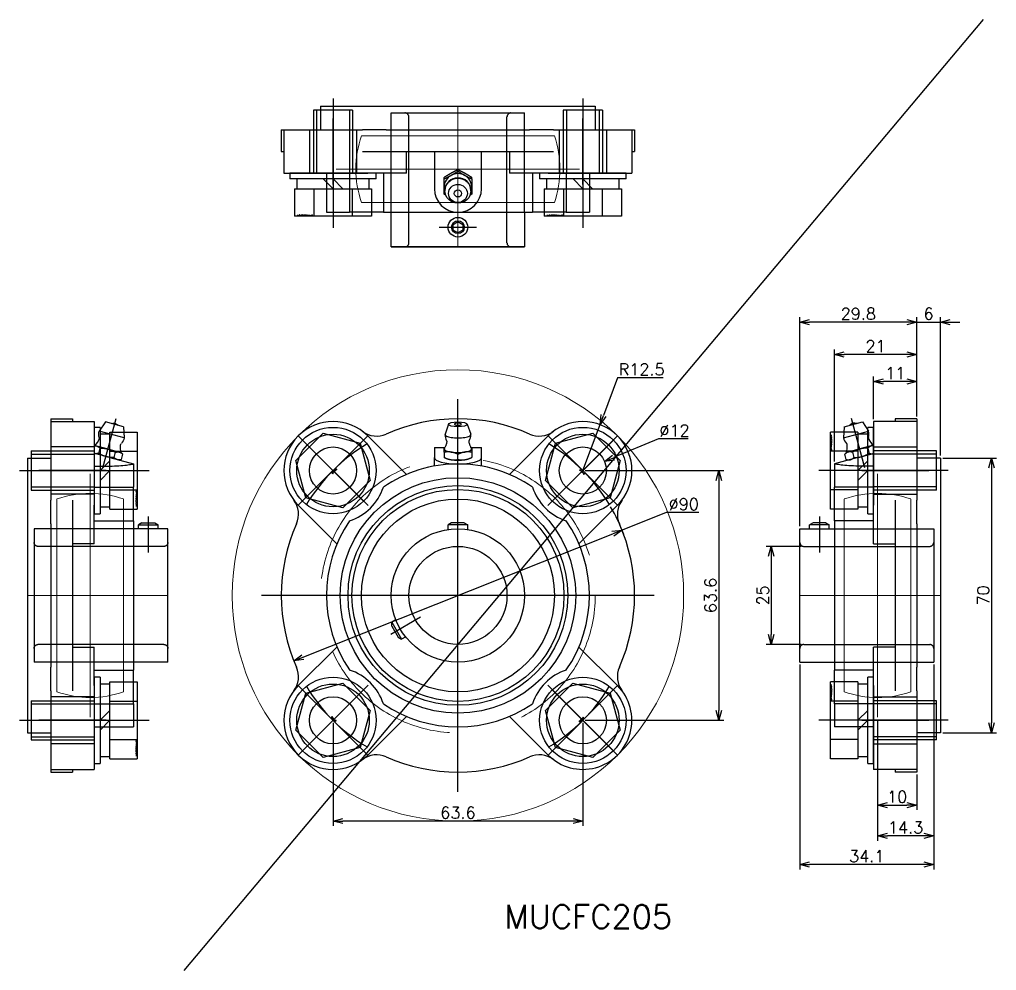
# Model space of a CAD drawing. Header units: millimetres. Extents: x -16130 to 36813, y -8099 to 27484.
# Drawn here: x 22896.2 to 23145.1, y 16255.7 to 16498 of the extents above; entities that cross this region are included whole.
import ezdxf

# ---------------------------------------------------------------- set-up
doc = ezdxf.new("R2010")
doc.units = ezdxf.units.MM
doc.header["$LTSCALE"] = 6
doc.header["$PDMODE"] = 99
doc.header["$PDSIZE"] = 1
doc.linetypes.add('CENTER2', pattern=[28.575, 19.05, -3.175, 3.175, -3.175])
doc.linetypes.add('HIDDEN', pattern=[9.525, 6.35, -3.175])
doc.layers.add('04_HIDDEN', color=2, linetype='HIDDEN', lineweight=13)
doc.layers.add('08_DIM', color=3, linetype='Continuous', lineweight=13)
doc.layers.add('10_DRAFT', color=8, linetype='Continuous', lineweight=0, plot=False)
doc.layers.add('HIDDEN', color=3, linetype='HIDDEN')
doc.styles.add('KSS_TXT', font='txt.shx', dxfattribs={"bigfont": 'extfont2.shx'})
doc.styles.add('KSS_TXT_L', font='txt.shx', dxfattribs={"height": 3, "bigfont": 'extfont2.shx'})
doc.dimstyles.new('KSS_DIM', dxfattribs={"dimtxt": 3, "dimasz": 2.5, "dimexe": 1.25, "dimexo": 0.625, "dimtad": 1, "dimdsep": 46, "dimtxsty": 'KSS_TXT', "dimblk": 'OPEN30', "dimcen": 0, "dimazin": 2, "dimtfac": 0.75, "dimtmove": 0, "dimatfit": 3, "dimldrblk": 'OPEN30', "dimfxl": 1, "dimtolj": 1, "dimarcsym": 0})
doc.dimstyles.new('KSS_DIM$3', dxfattribs={"dimtxt": 3, "dimasz": 2.5, "dimexe": 1.25, "dimexo": 0.625, "dimtad": 1, "dimtih": 1, "dimtoh": 1, "dimdsep": 46, "dimtxsty": 'KSS_TXT', "dimblk": 'OPEN30', "dimcen": 0, "dimazin": 2, "dimtfac": 0.75, "dimtofl": 0, "dimtmove": 0, "dimatfit": 3, "dimldrblk": 'OPEN30', "dimfxl": 1, "dimtolj": 1, "dimarcsym": 0})

# ---------------------------------------------------------------- blocks, each defined once
blk = doc.blocks.new('_Open30')
at = {"color": 0, "linetype": 'ByBlock', "lineweight": -2}
for p, q in [((-1, 0.268), (0, 0)), ((0, 0), (-1, -0.268)), ((0, 0), (-1, 0))]:
    blk.add_line(p, q, dxfattribs=at)
blk = doc.blocks.new('*D3442')
at = {"layer": '08_DIM', "color": 0, "lineweight": -2, "transparency": 16777216}
for p, q in [((23113.77, 16396.17), (23113.77, 16406.97)), ((23122.27, 16405.72), (23116.27, 16405.72)), ((23124.77, 16396.85), (23124.77, 16406.97))]:
    blk.add_line(p, q, dxfattribs=at)
at = {"layer": 'Defpoints', "color": 0, "transparency": 16777216}
for p in [(23113.77, 16405.72), (23113.77, 16395.55), (23124.77, 16396.23)]:
    blk.add_point(p, dxfattribs=at)
at = {"layer": '08_DIM', "color": 0, "lineweight": -2, "transparency": 16777216, "xscale": 2.5, "yscale": 2.5, "zscale": 2.5, "rotation": 180}
blk.add_blockref('_Open30', (23113.77, 16405.72), dxfattribs=at)
at = {"layer": '08_DIM', "color": 0, "lineweight": -2, "transparency": 16777216, "xscale": 2.5, "yscale": 2.5, "zscale": 2.5}
blk.add_blockref('_Open30', (23124.77, 16405.72), dxfattribs=at)
at = {"layer": '08_DIM', "color": 0, "transparency": 16777216, "insert": (23119.27, 16407.85), "char_height": 3, "attachment_point": 5, "style": 'KSS_TXT'}
blk.add_mtext('\\A1;11', dxfattribs=at)
blk = doc.blocks.new('*D3443')
at = {"layer": '08_DIM', "color": 0, "lineweight": -2, "transparency": 16777216}
for p, q in [((23103.77, 16385.35), (23103.77, 16413.87)), ((23124.77, 16396.85), (23124.77, 16413.87)), ((23122.27, 16412.62), (23106.27, 16412.62))]:
    blk.add_line(p, q, dxfattribs=at)
at = {"layer": 'Defpoints', "color": 0, "transparency": 16777216}
for p in [(23103.77, 16412.62), (23124.77, 16396.23), (23103.77, 16384.73)]:
    blk.add_point(p, dxfattribs=at)
at = {"layer": '08_DIM', "color": 0, "lineweight": -2, "transparency": 16777216, "xscale": 2.5, "yscale": 2.5, "zscale": 2.5, "rotation": 180}
blk.add_blockref('_Open30', (23103.77, 16412.62), dxfattribs=at)
at = {"layer": '08_DIM', "color": 0, "lineweight": -2, "transparency": 16777216, "xscale": 2.5, "yscale": 2.5, "zscale": 2.5}
blk.add_blockref('_Open30', (23124.77, 16412.62), dxfattribs=at)
at = {"layer": '08_DIM', "color": 0, "transparency": 16777216, "insert": (23114.27, 16414.75), "char_height": 3, "attachment_point": 5, "style": 'KSS_TXT'}
blk.add_mtext('\\A1;21', dxfattribs=at)
blk = doc.blocks.new('*D3444')
at = {"layer": '08_DIM', "color": 0, "lineweight": -2, "transparency": 16777216}
for p, q in [((23094.97, 16368.85), (23094.97, 16422.11)), ((23122.27, 16420.86), (23097.47, 16420.86)), ((23124.77, 16396.85), (23124.77, 16422.11))]:
    blk.add_line(p, q, dxfattribs=at)
at = {"layer": 'Defpoints', "color": 0, "transparency": 16777216}
for p in [(23094.97, 16420.86), (23124.77, 16396.23), (23094.97, 16368.23)]:
    blk.add_point(p, dxfattribs=at)
at = {"layer": '08_DIM', "color": 0, "lineweight": -2, "transparency": 16777216, "xscale": 2.5, "yscale": 2.5, "zscale": 2.5, "rotation": 180}
blk.add_blockref('_Open30', (23094.97, 16420.86), dxfattribs=at)
at = {"layer": '08_DIM', "color": 0, "lineweight": -2, "transparency": 16777216, "xscale": 2.5, "yscale": 2.5, "zscale": 2.5}
blk.add_blockref('_Open30', (23124.77, 16420.86), dxfattribs=at)
at = {"layer": '08_DIM', "color": 0, "transparency": 16777216, "insert": (23109.87, 16422.99), "char_height": 3, "attachment_point": 5, "style": 'KSS_TXT'}
blk.add_mtext('\\A1;29.8', dxfattribs=at)
blk = doc.blocks.new('*D3445')
at = {"layer": '08_DIM', "color": 0, "lineweight": -2, "transparency": 16777216}
for p, q in [((23122.27, 16420.86), (23119.77, 16420.86)), ((23124.77, 16396.85), (23124.77, 16422.11)), ((23124.77, 16420.86), (23130.77, 16420.86)), ((23130.77, 16386.85), (23130.77, 16422.11)), ((23133.27, 16420.86), (23135.77, 16420.86))]:
    blk.add_line(p, q, dxfattribs=at)
at = {"layer": 'Defpoints', "color": 0, "transparency": 16777216}
for p in [(23130.77, 16420.86), (23124.77, 16396.23), (23130.77, 16386.23)]:
    blk.add_point(p, dxfattribs=at)
at = {"layer": '08_DIM', "color": 0, "lineweight": -2, "transparency": 16777216, "xscale": 2.5, "yscale": 2.5, "zscale": 2.5}
blk.add_blockref('_Open30', (23124.77, 16420.86), dxfattribs=at)
at = {"layer": '08_DIM', "color": 0, "lineweight": -2, "transparency": 16777216, "xscale": 2.5, "yscale": 2.5, "zscale": 2.5, "rotation": 180}
blk.add_blockref('_Open30', (23130.77, 16420.86), dxfattribs=at)
at = {"layer": '08_DIM', "color": 0, "transparency": 16777216, "insert": (23127.77, 16422.99), "char_height": 3, "attachment_point": 5, "style": 'KSS_TXT'}
blk.add_mtext('\\A1;6', dxfattribs=at)
blk = doc.blocks.new('*D3446')
at = {"layer": '08_DIM', "color": 0, "lineweight": -2, "transparency": 16777216}
for p, q in [((23131.4, 16386.23), (23145.06, 16386.23)), ((23143.81, 16383.73), (23143.81, 16318.73)), ((23131.4, 16316.23), (23145.06, 16316.23))]:
    blk.add_line(p, q, dxfattribs=at)
at = {"layer": 'Defpoints', "color": 0, "transparency": 16777216}
for p in [(23130.77, 16386.23), (23130.77, 16316.23), (23143.81, 16316.23)]:
    blk.add_point(p, dxfattribs=at)
at = {"layer": '08_DIM', "color": 0, "lineweight": -2, "transparency": 16777216, "xscale": 2.5, "yscale": 2.5, "zscale": 2.5}
for p, rotation in [((23143.81, 16386.23), 90), ((23143.81, 16316.23), 270)]:
    blk.add_blockref('_Open30', p, dxfattribs=dict(at, rotation=rotation))
at = {"layer": '08_DIM', "color": 0, "transparency": 16777216, "insert": (23141.69, 16351.23), "char_height": 3, "attachment_point": 5, "rotation": 90, "style": 'KSS_TXT'}
blk.add_mtext('\\A1;70', dxfattribs=at)
blk = doc.blocks.new('*D3447')
at = {"layer": '08_DIM', "color": 0, "lineweight": -2, "transparency": 16777216}
for p, q in [((23129.07, 16333.6), (23129.07, 16288.71)), ((23114.77, 16319.6), (23114.77, 16288.71)), ((23126.57, 16289.96), (23117.27, 16289.96))]:
    blk.add_line(p, q, dxfattribs=at)
at = {"layer": 'Defpoints', "color": 0, "transparency": 16777216}
for p in [(23129.07, 16334.23), (23114.77, 16320.23), (23114.77, 16289.96)]:
    blk.add_point(p, dxfattribs=at)
at = {"layer": '08_DIM', "color": 0, "lineweight": -2, "transparency": 16777216, "xscale": 2.5, "yscale": 2.5, "zscale": 2.5, "rotation": 180}
blk.add_blockref('_Open30', (23114.77, 16289.96), dxfattribs=at)
at = {"layer": '08_DIM', "color": 0, "lineweight": -2, "transparency": 16777216, "xscale": 2.5, "yscale": 2.5, "zscale": 2.5}
blk.add_blockref('_Open30', (23129.07, 16289.96), dxfattribs=at)
at = {"layer": '08_DIM', "color": 0, "transparency": 16777216, "insert": (23121.92, 16292.09), "char_height": 3, "attachment_point": 5, "style": 'KSS_TXT'}
blk.add_mtext('\\A1;14.3', dxfattribs=at)
blk = doc.blocks.new('*D3448')
at = {"layer": '08_DIM', "color": 0, "lineweight": -2, "transparency": 16777216}
for p, q in [((23094.97, 16333.6), (23094.97, 16281.4)), ((23129.07, 16333.6), (23129.07, 16281.4)), ((23126.57, 16282.65), (23097.47, 16282.65))]:
    blk.add_line(p, q, dxfattribs=at)
at = {"layer": 'Defpoints', "color": 0, "transparency": 16777216}
for p in [(23094.97, 16334.23), (23129.07, 16334.23), (23094.97, 16282.65)]:
    blk.add_point(p, dxfattribs=at)
at = {"layer": '08_DIM', "color": 0, "lineweight": -2, "transparency": 16777216, "xscale": 2.5, "yscale": 2.5, "zscale": 2.5, "rotation": 180}
blk.add_blockref('_Open30', (23094.97, 16282.65), dxfattribs=at)
at = {"layer": '08_DIM', "color": 0, "lineweight": -2, "transparency": 16777216, "xscale": 2.5, "yscale": 2.5, "zscale": 2.5}
blk.add_blockref('_Open30', (23129.07, 16282.65), dxfattribs=at)
at = {"layer": '08_DIM', "color": 0, "transparency": 16777216, "insert": (23112.02, 16284.78), "char_height": 3, "attachment_point": 5, "style": 'KSS_TXT'}
blk.add_mtext('\\A1;34.1', dxfattribs=at)
blk = doc.blocks.new('*D3449')
at = {"layer": '08_DIM', "color": 0, "lineweight": -2, "transparency": 16777216}
for p, q in [((23114.77, 16319.6), (23114.77, 16296.56)), ((23124.77, 16305.6), (23124.77, 16296.56)), ((23117.27, 16297.81), (23122.27, 16297.81))]:
    blk.add_line(p, q, dxfattribs=at)
at = {"layer": 'Defpoints', "color": 0, "transparency": 16777216}
for p in [(23114.77, 16320.23), (23124.77, 16306.23), (23124.77, 16297.81)]:
    blk.add_point(p, dxfattribs=at)
at = {"layer": '08_DIM', "color": 0, "lineweight": -2, "transparency": 16777216, "xscale": 2.5, "yscale": 2.5, "zscale": 2.5, "rotation": 180}
blk.add_blockref('_Open30', (23114.77, 16297.81), dxfattribs=at)
at = {"layer": '08_DIM', "color": 0, "lineweight": -2, "transparency": 16777216, "xscale": 2.5, "yscale": 2.5, "zscale": 2.5}
blk.add_blockref('_Open30', (23124.77, 16297.81), dxfattribs=at)
at = {"layer": '08_DIM', "color": 0, "transparency": 16777216, "insert": (23119.77, 16299.94), "char_height": 3, "attachment_point": 5, "style": 'KSS_TXT'}
blk.add_mtext('\\A1;10', dxfattribs=at)
blk = doc.blocks.new('*D3450')
at = {"layer": '08_DIM', "color": 0, "lineweight": -2, "transparency": 16777216}
for p, q in [((23060.96, 16372.36), (23049.68, 16367.87)), ((23069.21, 16372.36), (23060.96, 16372.36)), ((22966.07, 16334.58), (23047.36, 16366.95))]:
    blk.add_line(p, q, dxfattribs=at)
blk.add_arc((23007.87, 16351.23), 45, 20.1188, 30.1635, dxfattribs=at)
at = {"layer": 'Defpoints', "color": 0, "transparency": 16777216}
for p in [(23049.68, 16367.87), (22966.07, 16334.58)]:
    blk.add_point(p, dxfattribs=at)
at = {"layer": '08_DIM', "color": 0, "lineweight": -2, "transparency": 16777216, "xscale": 2.5, "yscale": 2.5, "zscale": 2.5}
for p, rotation in [((23049.68, 16367.87), 21.71042765909926), ((22966.07, 16334.58), 201.7104276590993)]:
    blk.add_blockref('_Open30', p, dxfattribs=dict(at, rotation=rotation))
at = {"layer": '08_DIM', "color": 0, "transparency": 16777216, "insert": (23065.39, 16374.49), "char_height": 3, "attachment_point": 5, "style": 'KSS_TXT'}
blk.add_mtext('\\A1;%%C90', dxfattribs=at)
blk = doc.blocks.new('*D3451')
at = {"layer": '08_DIM', "color": 0, "lineweight": -2, "transparency": 16777216}
for p, q in [((23058.93, 16391.1), (23047.53, 16386.33)), ((23066.55, 16391.1), (23058.93, 16391.1))]:
    blk.add_line(p, q, dxfattribs=at)
at = {"layer": 'Defpoints', "color": 0, "transparency": 16777216}
for p in [(23045.23, 16385.36), (23034.16, 16380.73)]:
    blk.add_point(p, dxfattribs=at)
at = {"layer": '08_DIM', "color": 0, "lineweight": -2, "transparency": 16777216, "xscale": 2.5, "yscale": 2.5, "zscale": 2.5, "rotation": 202.7123221794827}
blk.add_blockref('_Open30', (23045.23, 16385.36), dxfattribs=at)
at = {"layer": '08_DIM', "color": 0, "transparency": 16777216, "insert": (23063.05, 16393.22), "char_height": 3, "attachment_point": 5, "style": 'KSS_TXT'}
blk.add_mtext('\\A1;%%C12', dxfattribs=at)
blk = doc.blocks.new('*D3452')
at = {"layer": '08_DIM', "color": 0, "lineweight": -2, "transparency": 16777216}
for p, q in [((23040.32, 16383.05), (23075.59, 16383.05)), ((23074.34, 16380.55), (23074.34, 16321.91)), ((23040.32, 16319.41), (23075.59, 16319.41))]:
    blk.add_line(p, q, dxfattribs=at)
at = {"layer": 'Defpoints', "color": 0, "transparency": 16777216}
for p in [(23039.69, 16383.05), (23039.69, 16319.41), (23074.34, 16319.41)]:
    blk.add_point(p, dxfattribs=at)
at = {"layer": '08_DIM', "color": 0, "lineweight": -2, "transparency": 16777216, "xscale": 2.5, "yscale": 2.5, "zscale": 2.5}
for p, rotation in [((23074.34, 16383.05), 90), ((23074.34, 16319.41), 270)]:
    blk.add_blockref('_Open30', p, dxfattribs=dict(at, rotation=rotation))
at = {"layer": '08_DIM', "color": 0, "transparency": 16777216, "insert": (23072.22, 16351.23), "char_height": 3, "attachment_point": 5, "rotation": 90, "style": 'KSS_TXT'}
blk.add_mtext('\\A1;63.6', dxfattribs=at)
blk = doc.blocks.new('*D3453')
at = {"layer": '08_DIM', "color": 0, "lineweight": -2, "transparency": 16777216}
for p, q in [((22976.05, 16318.78), (22976.05, 16292.5)), ((23039.69, 16318.78), (23039.69, 16292.5)), ((23037.19, 16293.75), (22978.55, 16293.75))]:
    blk.add_line(p, q, dxfattribs=at)
at = {"layer": 'Defpoints', "color": 0, "transparency": 16777216}
for p in [(22976.05, 16319.41), (23039.69, 16319.41), (22976.05, 16293.75)]:
    blk.add_point(p, dxfattribs=at)
at = {"layer": '08_DIM', "color": 0, "lineweight": -2, "transparency": 16777216, "xscale": 2.5, "yscale": 2.5, "zscale": 2.5, "rotation": 180}
blk.add_blockref('_Open30', (22976.05, 16293.75), dxfattribs=at)
at = {"layer": '08_DIM', "color": 0, "lineweight": -2, "transparency": 16777216, "xscale": 2.5, "yscale": 2.5, "zscale": 2.5}
blk.add_blockref('_Open30', (23039.69, 16293.75), dxfattribs=at)
at = {"layer": '08_DIM', "color": 0, "transparency": 16777216, "insert": (23007.87, 16295.87), "char_height": 3, "attachment_point": 5, "style": 'KSS_TXT'}
blk.add_mtext('\\A1;63.6', dxfattribs=at)
blk = doc.blocks.new('*D3454')
at = {"layer": '08_DIM', "color": 0, "lineweight": -2, "transparency": 16777216}
for p, q in [((23048.55, 16406.7), (23044.95, 16397.09)), ((23060.17, 16406.7), (23048.55, 16406.7)), ((23039.69, 16383.05), (23044.08, 16394.75))]:
    blk.add_line(p, q, dxfattribs=at)
at = {"layer": 'Defpoints', "color": 0, "transparency": 16777216}
for p in [(23044.08, 16394.75), (23039.69, 16383.05)]:
    blk.add_point(p, dxfattribs=at)
at = {"layer": '08_DIM', "color": 0, "lineweight": -2, "transparency": 16777216, "xscale": 2.5, "yscale": 2.5, "zscale": 2.5, "rotation": 249.480287797498}
blk.add_blockref('_Open30', (23044.08, 16394.75), dxfattribs=at)
at = {"layer": '08_DIM', "color": 0, "transparency": 16777216, "insert": (23054.67, 16408.82), "char_height": 3, "attachment_point": 5, "style": 'KSS_TXT'}
blk.add_mtext('\\A1;R12.5', dxfattribs=at)
blk = doc.blocks.new('*D3455')
at = {"layer": '08_DIM', "color": 0, "lineweight": -2, "transparency": 16777216}
for p, q in [((23095.35, 16363.73), (23086.43, 16363.73)), ((23087.68, 16361.23), (23087.68, 16341.23)), ((23095.35, 16338.73), (23086.43, 16338.73))]:
    blk.add_line(p, q, dxfattribs=at)
at = {"layer": 'Defpoints', "color": 0, "transparency": 16777216}
for p in [(23095.97, 16363.73), (23087.68, 16338.73), (23095.97, 16338.73)]:
    blk.add_point(p, dxfattribs=at)
at = {"layer": '08_DIM', "color": 0, "lineweight": -2, "transparency": 16777216, "xscale": 2.5, "yscale": 2.5, "zscale": 2.5}
for p, rotation in [((23087.68, 16363.73), 90), ((23087.68, 16338.73), 270)]:
    blk.add_blockref('_Open30', p, dxfattribs=dict(at, rotation=rotation))
at = {"layer": '08_DIM', "color": 0, "transparency": 16777216, "insert": (23085.56, 16351.23), "char_height": 3, "attachment_point": 5, "rotation": 90, "style": 'KSS_TXT'}
blk.add_mtext('\\A1;25', dxfattribs=at)
blk = doc.blocks.new('MUCFC205a')
at = {"color": 0, "linetype": 'CENTER2'}
for p, q in [((0, -50), (0, 50)), ((-24.04, 24.04), (-39.6, 39.6)), ((24.04, 24.04), (39.6, 39.6)), ((50, 0), (-50, 0)), ((-17.05, -9.84), (-9.52, -5.49)), ((-24.04, -24.04), (-39.6, -39.6)), ((24.04, -24.04), (39.6, -39.6))]:
    blk.add_line(p, q, dxfattribs=at)
at = {"color": 0}
for p, q in [((-2.39, 43.64), (-3.29, 41.05)), ((2.39, 43.64), (3.29, 41.05)), ((-13.14, 30.82), (-22.98, 40.66)), ((22.98, 40.66), (13.14, 30.82)), ((-6, 37.65), (-6, 35.11)), ((-6, 37.65), (-3.34, 37.65)), ((-3.38, 37.59), (-3.5, 37.53)), ((3.34, 37.65), (6, 37.65)), ((3.38, 37.59), (3.5, 37.53)), ((6, 35.11), (6, 37.65)), ((-6, 32.96), (-6, 35.11)), ((-3.5, 36.48), (-3.5, 35.15)), ((-3.1, 34.96), (-3.5, 35.15)), ((0, 34.63), (0, 35.96)), ((3.1, 34.96), (3.5, 35.15)), ((3.5, 36.48), (3.5, 35.15)), ((6, 32.96), (6, 35.11)), ((-40.66, 22.98), (-30.82, 13.14)), ((30.82, 13.14), (40.66, 22.98)), ((-1.63, 18.5), (-2.5, 18)), ((2.5, 18), (-2.5, 18)), ((-2.5, 16.82), (-2.5, 18)), ((1.63, 18.5), (-1.63, 18.5)), ((1.63, 18.5), (2.5, 18)), ((2.5, 16.82), (2.5, 18)), ((-15.81, -6.24), (-16.84, -6.83)), ((-16.84, -6.83), (-14.34, -11.17)), ((-16.84, -7.83), (-16.84, -6.83)), ((-16.84, -7.83), (-15.2, -10.67)), ((-15.2, -10.67), (-14.34, -11.17)), ((-13.31, -10.57), (-14.34, -11.17)), ((-30.82, -13.14), (-40.66, -22.98)), ((40.66, -22.98), (30.82, -13.14)), ((-22.98, -40.66), (-13.14, -30.82)), ((13.14, -30.82), (22.98, -40.66))]:
    blk.add_line(p, q, dxfattribs=at)
for centre, radius in [((-31.82, 31.82), 6), ((31.82, 31.82), 6), ((0, 0), 30), ((0, 0), 28), ((0, 0), 27), ((0, 0), 24.57), ((0, 0), 24.57), ((0, 0), 17), ((0, 0), 12.5), ((-31.82, -31.82), 6), ((31.82, -31.82), 6)]:
    blk.add_circle(centre, radius, dxfattribs=at)
for centre, radius, start, end in [((0, 0), 45, 66.0482, 113.9518), ((-31.82, 31.82), 12.5, 45, 225), ((0, 42.34), 1.59, 57.1014, 122.8986), ((31.82, 31.82), 12.5, 315, 135), ((-20.7, 46.61), 6, 233.0704, 293.9518), ((0, 40.98), 3.3, 180, 208.5437), ((0, 40.98), 3.3, 331.4563, 0), ((20.7, 46.61), 6, 246.0482, 306.9296), ((0, 0), 33.5, 90, 124.5508), ((0, 0), 33.5, 55.4492, 90), ((-31.82, 31.82), 13.5, 288.2532, 341.7468), ((31.82, 31.82), 13.5, 198.2532, 251.7468), ((-46.61, 20.7), 6, 336.0482, 36.9296), ((46.61, 20.7), 6, 143.0704, 203.9518), ((0, 0), 45, 156.0482, 203.9518), ((0, 0), 33.5, 145.4492, 214.5508), ((0, 0), 33.5, 325.4492, 34.5508), ((0, 0), 45, 336.0482, 23.9518), ((-46.61, -20.7), 6, 323.0704, 23.9518), ((-31.82, -31.82), 13.5, 18.2532, 71.7468), ((31.82, -31.82), 13.5, 108.2532, 161.7468), ((46.61, -20.7), 6, 156.0482, 216.9296), ((-31.82, -31.82), 12.5, 135, 315), ((31.82, -31.82), 12.5, 225, 45), ((0, 0), 33.5, 235.4492, 304.5508), ((-20.7, -46.61), 6, 66.0482, 126.9296), ((0, 0), 45, 246.0482, 293.9518), ((20.7, -46.61), 6, 53.0704, 113.9518)]:
    blk.add_arc(centre, radius, start, end, dxfattribs=at)
at = {"color": 0, "linetype": 'CENTER2'}
for start, end in [(120.9593, 149.0407), (30.9593, 59.0407), (210.9593, 239.0407), (300.9593, 329.0407)]:
    blk.add_arc((0, 0), 45, start, end, dxfattribs=at)
at = {"color": 0}
blk.add_ellipse((0, 43.59), major_axis=(-2.4, 0), ratio=0.258819, dxfattribs=at)
for centre, major_axis, ratio, start_param, end_param in [((0, 43.59), (0.929, 0), 0.258819, 2.761004, 6.663774), ((0, 40.98), (3.3, 0), 0.258819, 3.052157, 6.372621), ((0, 37.31), (-3.5, 0), 0.258819, 6.132626, 6.283185), ((0, 37.31), (3.5, 0), 0.258819, 0, 0.150559), ((0, 35.11), (-6, 0), 0.267949, 0, 1.570796), ((0, 37.31), (-3.5, 0), 0.258819, 0, 1.047198), ((0, 35.38), (-3.5, 0), 0.258819, 0.48262, 1.047198), ((0, 37.31), (3.5, 0), 0.258819, 4.18879, 5.235988), ((0, 35.11), (-6, 0), 0.267949, 1.570796, 3.141593), ((0, 37.31), (3.5, 0), 0.258819, 5.235988, 6.283185), ((0, 35.38), (-3.5, 0), 0.258819, 2.094395, 2.658973), ((0, 35.38), (-3.5, 0), 0.258819, 1.047198, 2.094395)]:
    blk.add_ellipse(centre, major_axis=major_axis, ratio=ratio, start_param=start_param, end_param=end_param, dxfattribs=at)
for points, weights in [([(-3.5, 37.31), (-3.5, 37.53), (-3.5, 37.53)], [1, 1.06569749337, 1.06692339932]), ([(3.5, 37.53), (3.5, 37.53), (3.5, 37.31)], [1.06692339932, 1.06569749337, 1]), ([(-3.5, 36.48), (-3.5, 37.06), (-3.5, 37.31)], [1.06657306684, 1.07194812406, 1]), ([(-1.75, 36.52), (-2.56, 36.64), (-3.5, 36.48)], [1, 1.07194812406, 1.06657306684]), ([(-3.5, 35.15), (-3.5, 35.15), (-3.5, 35.15)], [1.06692339932, 1.0670400352, 1.06657306684]), ([(-3.5, 35.15), (-2.56, 34.71), (-1.75, 34.59)], [1.06657306684, 1.07194812406, 1]), ([(0, 35.96), (-0.94, 36.4), (-1.75, 36.52)], [1.06657306684, 1.07194812406, 1]), ([(1.75, 36.52), (0.94, 36.4), (0, 35.96)], [1, 1.07194812406, 1.06657306684]), ([(3.5, 36.48), (2.56, 36.64), (1.75, 36.52)], [1.06657306684, 1.07194812406, 1]), ([(1.75, 34.59), (2.56, 34.71), (3.5, 35.15)], [1, 1.07194812406, 1.06657306684]), ([(3.5, 37.31), (3.5, 37.06), (3.5, 36.48)], [1, 1.07194812406, 1.06657306684]), ([(3.5, 35.15), (3.5, 35.15), (3.5, 35.15)], [1.06657306684, 1.0670400352, 1.06692339932]), ([(-1.75, 34.59), (-0.94, 34.47), (0, 34.63)], [1, 1.07194812406, 1.06657306684]), ([(0, 34.63), (0.94, 34.47), (1.75, 34.59)], [1.06657306684, 1.07194812406, 1])]:
    blk.add_rational_spline(points, weights, degree=2, dxfattribs=at)
for points, knots in [([(-2.85, 39.04), (-2.87, 38.91), (-2.91, 38.79), (-2.97, 38.55), (-3.01, 38.43), (-3.09, 38.21), (-3.13, 38.1), (-3.22, 37.9), (-3.27, 37.8), (-3.36, 37.62), (-3.41, 37.53), (-3.46, 37.44)], [3.19538698, 3.19538698, 3.19538698, 3.19538698, 3.21474001, 3.21474001, 3.23409304, 3.23409304, 3.25344607, 3.25344607, 3.2727991, 3.2727991, 3.29215213, 3.29215213, 3.29215213, 3.29215213]), ([(-2.9, 39.4), (-2.89, 39.39), (-2.88, 39.37), (-2.87, 39.33), (-2.86, 39.3), (-2.85, 39.25), (-2.84, 39.23), (-2.84, 39.17), (-2.84, 39.15), (-2.84, 39.09), (-2.84, 39.06), (-2.85, 39.04)], [3.0017286, 3.0017286, 3.0017286, 3.0017286, 3.0404603, 3.0404603, 3.079192, 3.079192, 3.1179236, 3.1179236, 3.1566553, 3.1566553, 3.195387, 3.195387, 3.195387, 3.195387]), ([(2.85, 39.04), (2.84, 39.06), (2.84, 39.09), (2.84, 39.15), (2.84, 39.17), (2.84, 39.23), (2.85, 39.25), (2.86, 39.3), (2.87, 39.33), (2.88, 39.37), (2.89, 39.39), (2.9, 39.4)], [6.229391, 6.229391, 6.229391, 6.229391, 6.2681226, 6.2681226, 6.3068543, 6.3068543, 6.345586, 6.345586, 6.3843177, 6.3843177, 6.4230493, 6.4230493, 6.4230493, 6.4230493]), ([(3.46, 37.44), (3.41, 37.53), (3.36, 37.62), (3.27, 37.8), (3.22, 37.9), (3.13, 38.1), (3.09, 38.21), (3.01, 38.43), (2.97, 38.55), (2.91, 38.79), (2.87, 38.91), (2.85, 39.04)], [6.13262583, 6.13262583, 6.13262583, 6.13262583, 6.15197886, 6.15197886, 6.17133189, 6.17133189, 6.19068492, 6.19068492, 6.21003795, 6.21003795, 6.22939098, 6.22939098, 6.22939098, 6.22939098])]:
    blk.add_open_spline(points, degree=3, knots=knots, dxfattribs=at)
at = {"layer": '04_HIDDEN', "color": 0}
blk.add_circle((0, 0), 35, dxfattribs=at)
blk = doc.blocks.new('MUCFC205b')
at = {"color": 0, "linetype": 'CENTER2'}
for p, q in [((-13.22, 32.48), (-16.61, 45.11)), ((-14.04, 31.82), (3.08, 31.82)), ((-24.8, 20.13), (-24.8, 10.98)), ((-14.04, -31.82), (3.08, -31.82))]:
    blk.add_line(p, q, dxfattribs=at)
at = {"color": 0}
for p, q in [((-5.5, 45), (-5.5, 44.32)), ((0, 45), (-5.5, 45)), ((0, 45), (0, 44.32)), ((-18.52, 42.96), (-18.69, 40.12)), ((-18.52, 42.96), (-13.88, 44.21)), ((-13.88, 44.21), (-12.31, 41.83)), ((-11, 44.32), (-11, 22.98)), ((0, 44.32), (-11, 44.32)), ((0, 44.32), (0, 24.31)), ((-18.69, 40.12), (-12.31, 41.83)), ((-11.59, 38.09), (-14.52, 37.31)), ((-12.48, 37.53), (-12.13, 36.2)), ((-11.14, 38.21), (-11.59, 38.09)), ((-11.14, 38.21), (-11, 38.18)), ((-11, 37.82), (0, 37.82)), ((-15, 35.11), (-21, 33.5)), ((-17.9, 36.4), (-18.34, 35.96)), ((-17.98, 34.63), (-18.34, 35.96)), ((-17.45, 36.52), (-17.9, 36.4)), ((-14.52, 37.31), (-17.45, 36.52)), ((-16.39, 36.48), (-16.03, 35.15)), ((-15, 35.11), (-11, 36.18)), ((6, 35), (0, 35)), ((6, 35), (6, -35)), ((-21, 33.5), (-21, 27.59)), ((-17.38, 34.47), (-17.98, 34.63)), ((-11, 32.96), (-15, 32.96)), ((-11, 27.59), (-21, 27.59)), ((-21, 19), (-21, 27.59)), ((-11, 25.82), (0, 25.82)), ((-11, 13.14), (-11, 22.98)), ((-5.5, 24.31), (-5.5, 18.27)), ((0, 18.27), (0, 24.31)), ((-26.43, 18.5), (-27.3, 18)), ((-22.3, 18), (-27.3, 18)), ((-27.3, 17), (-27.3, 18)), ((-23.17, 18.5), (-26.43, 18.5)), ((-23.17, 18.5), (-22.3, 18)), ((-22.3, 17), (-22.3, 18)), ((-11, 19), (-21, 19)), ((-21, 19), (-21, -19)), ((-5.5, 18.27), (-5.5, -18.27)), ((0, 18.27), (0, -18.27)), ((-29.8, -17), (-29.8, 17)), ((-29.8, 17), (-21, 17)), ((-11, 13.14), (-5.5, 13.14)), ((-5.5, -13.14), (-11, -13.14)), ((-11, -22.98), (-11, -13.14)), ((-29.8, -17), (-21, -17)), ((-11, -19), (-21, -19)), ((-21, -27.59), (-21, -19)), ((-5.5, -18.27), (-5.5, -24.31)), ((0, -24.31), (0, -18.27)), ((-11, -22.98), (-11, -44.32)), ((0, -24.31), (0, -44.32)), ((-11, -25.82), (0, -25.82)), ((-11, -27.59), (-21, -27.59)), ((-21, -27.59), (-21, -33.5)), ((-11, -33.5), (-21, -33.5)), ((6, -35), (0, -35)), ((-11, -37.82), (0, -37.82)), ((0, -44.32), (-11, -44.32)), ((-5.5, -44.32), (-5.5, -45)), ((0, -44.32), (0, -45)), ((0, -45), (-5.5, -45))]:
    blk.add_line(p, q, dxfattribs=at)
for centre, radius, start, end in [((-15.87, 42.34), 1.59, 69.1961, 140.8039), ((-15.5, 40.98), 3.3, 195, 222.487), ((-15.5, 40.98), 3.3, 347.513, 15), ((-11.5, 40.09), 0.8, 167.513, 206.3466), ((-18.52, 38.21), 0.8, 3.6534, 42.487), ((-23.71, 37.88), 6, 345.761, 3.6534), ((-6.84, 42.4), 6, 206.3466, 224.239)]:
    blk.add_arc(centre, radius, start, end, dxfattribs=at)
at = {"color": 0, "linetype": 'HIDDEN'}
for centre, start, end in [((-28.8, 13.5), 180, 270), ((3.3, 13.5), 270, 0), ((-28.8, -13.5), 90, 180), ((3.3, -13.5), 0, 90)]:
    blk.add_arc(centre, 1, start, end, dxfattribs=at)
at = {"color": 0}
for points, weights in [([(-12.48, 37.53), (-13.61, 37.55), (-14.52, 37.31)], [1.06657306684, 1.07194812406, 1]), ([(-11.59, 38.09), (-12.04, 37.97), (-12.48, 37.53)], [1, 1.07194812406, 1.06657306684]), ([(-11, 38.14), (-11.32, 38.17), (-11.59, 38.09)], [1.05782997359, 1.04224174095, 1]), ([(-17.45, 36.52), (-17.9, 36.4), (-18.34, 35.96)], [1, 1.07194812406, 1.06657306684]), ([(-16.39, 36.48), (-16.99, 36.64), (-17.45, 36.52)], [1.06657306684, 1.07194812406, 1]), ([(-16.93, 34.59), (-16.47, 34.71), (-16.03, 35.15)], [1, 1.07194812406, 1.06657306684]), ([(-14.52, 37.31), (-15.42, 37.06), (-16.39, 36.48)], [1, 1.07194812406, 1.06657306684]), ([(-16.03, 35.15), (-14.91, 35.13), (-14, 35.38)], [1.06657306684, 1.07194812406, 1]), ([(-14, 35.38), (-13.09, 35.62), (-12.13, 36.2)], [1, 1.07194812406, 1.06657306684]), ([(-12.13, 36.2), (-11.53, 36.04), (-11.07, 36.16)], [1.06657306684, 1.07194812406, 1]), ([(-11.07, 36.16), (-11.04, 36.17), (-11, 36.18)], [1, 1.00541148326, 1.01038554173]), ([(-17.98, 34.63), (-17.38, 34.47), (-16.93, 34.59)], [1.06657306684, 1.07194812406, 1])]:
    blk.add_rational_spline(points, weights, degree=2, dxfattribs=at)
blk.add_open_spline([(-15, 32.96), (-15.76, 32.96), (-16.56, 32.99), (-18.04, 33.09), (-18.71, 33.16), (-19.77, 33.3), (-20.24, 33.37), (-20.85, 33.47), (-20.94, 33.49), (-21, 33.5)], degree=3, knots=[-1.8123061, -1.8123061, -1.8123061, -1.8123061, -1.5857638, -1.5857638, -1.3592215, -1.3592215, -1.1326873, -1.1326873, -0.9061531, -0.9061531, -0.9061531, -0.9061531], dxfattribs=at)
at = {"layer": '10_DRAFT'}
for p, q in [((-10, 31), (-10, -31)), ((-18.5, 24.57), (-18.5, -24.57)), ((-1.5, 24.57), (-1.5, -24.57)), ((6, 0), (-29.8, 0))]:
    blk.add_line(p, q, dxfattribs=at)
for start, end in [(70.9179, 109.0821), (250.9179, 289.0821)]:
    blk.add_arc((-10, 0), 26, start, end, dxfattribs=at)
at = {"layer": 'HIDDEN', "color": 0}
for p, q in [((-21, 17), (4.3, 17)), ((4.3, 17), (4.3, -17)), ((-28.8, 12.5), (3.3, 12.5)), ((-28.8, -12.5), (3.3, -12.5)), ((-21, -17), (4.3, -17))]:
    blk.add_line(p, q, dxfattribs=at)
blk = doc.blocks.new('MUCFC205c')
at = {"color": 0}
for p, q in [((-35, 6), (35, 6)), ((-35, 6), (-35, 0)), ((35, 6), (35, 0)), ((-44.32, 0), (-24.31, 0)), ((-18.27, 0), (-24.31, 0)), ((-18.27, 0), (18.27, 0)), ((24.31, 0), (18.27, 0)), ((24.31, 0), (44.32, 0)), ((-45, 0), (-44.32, 0)), ((-45, 0), (-45, -5.5)), ((-44.32, 0), (-44.32, -11)), ((44.32, 0), (45, 0)), ((44.32, 0), (44.32, -11)), ((45, 0), (45, -5.5)), ((-45, -5.5), (-44.32, -5.5)), ((-24.31, -5.5), (-18.27, -5.5)), ((-18.27, -5.5), (18.27, -5.5)), ((-13.14, -11), (-13.14, -5.5)), ((-6, -5.5), (-6, -15)), ((6, -15), (6, -5.5)), ((13.14, -5.5), (13.14, -11)), ((18.27, -5.5), (24.31, -5.5)), ((44.32, -5.5), (45, -5.5)), ((-44.32, -11), (-22.98, -11)), ((-33.5, -11), (-33.5, -21)), ((-27.59, -11), (-27.59, -21)), ((-13.14, -11), (-22.98, -11)), ((-19, -11), (-19, -21)), ((-3.5, -12.48), (-3.5, -12.13)), ((0, -10.53), (0, -10.18)), ((3.5, -12.48), (3.5, -12.13)), ((22.98, -11), (13.14, -11)), ((19, -11), (19, -21)), ((22.98, -11), (44.32, -11)), ((27.59, -11), (27.59, -21)), ((33.5, -11), (33.5, -21)), ((-33.5, -21), (-27.59, -21)), ((-19, -21), (-27.59, -21)), ((-19, -21), (0, -21)), ((-17, -29.8), (-17, -21)), ((0, -21), (19, -21)), ((17, -21), (17, -29.8)), ((27.59, -21), (19, -21)), ((27.59, -21), (33.5, -21)), ((-1.25, -24.08), (0, -23.36)), ((-1.25, -25.52), (-1.25, -24.08)), ((0, -23.36), (1.25, -24.08)), ((1.25, -24.08), (1.25, -25.52)), ((0, -26.24), (-1.25, -25.52)), ((1.25, -25.52), (0, -26.24)), ((17, -29.8), (-17, -29.8)), ((-17, -29.8), (17, -29.8))]:
    blk.add_line(p, q, dxfattribs=at)
at = {"color": 0, "linetype": 'CENTER2'}
for p, q in [((-31.82, -13.93), (-31.82, 2.87)), ((31.82, -13.93), (31.82, 2.87)), ((-4.75, -24.8), (4.75, -24.8))]:
    blk.add_line(p, q, dxfattribs=at)
at = {"color": 0}
for radius in [2.5, 1.63]:
    blk.add_circle((0, -24.8), radius, dxfattribs=at)
at = {"color": 0, "linetype": 'HIDDEN'}
for centre, start, end in [((-13.5, 3.3), 0, 90), ((13.5, 3.3), 90, 180), ((-13.5, -28.8), 270, 0), ((13.5, -28.8), 180, 270)]:
    blk.add_arc(centre, 1, start, end, dxfattribs=at)
at = {"color": 0}
for centre, radius, start, end in [((0, -15.5), 3.3, 0, 180), ((0, -15), 6, 180, 270), ((0, -15), 6, 270, 0)]:
    blk.add_arc(centre, radius, start, end, dxfattribs=at)
for major_axis, start_param, end_param in [((-3.5, 0), 5.235988, 6.283185), ((-3.5, 0), 4.18879, 5.235988), ((3.5, 0), 0, 1.047198), ((-3.5, 0), 0, 0.342953), ((3.5, 0), 5.940232, 6.283185)]:
    blk.add_ellipse((0, -14.52), major_axis=major_axis, ratio=0.965926, start_param=start_param, end_param=end_param, dxfattribs=at)
for centre, major_axis in [((0, -15.5), (-3.3, 0)), ((0, -16.2), (-2.4, 0)), ((0, -16.2), (-0.929, 0))]:
    blk.add_ellipse(centre, major_axis=major_axis, ratio=0.965926, dxfattribs=at)
for points, weights in [([(-1.75, -11.07), (-2.56, -11.53), (-3.5, -12.13)], [1, 1.07194812406, 1.06657306684]), ([(-3.5, -12.48), (-2.56, -12.04), (-1.75, -11.59)], [1.06657306684, 1.07194812406, 1]), ([(0, -10.18), (-0.94, -10.62), (-1.75, -11.07)], [1.06657306684, 1.07194812406, 1]), ([(-1.75, -11.59), (-0.94, -11.14), (0, -10.53)], [1, 1.07194812406, 1.06657306684]), ([(1.75, -11.07), (0.94, -10.62), (0, -10.18)], [1, 1.07194812406, 1.06657306684]), ([(0, -10.53), (0.94, -11.14), (1.75, -11.59)], [1.06657306684, 1.07194812406, 1]), ([(3.5, -12.13), (2.56, -11.53), (1.75, -11.07)], [1.06657306684, 1.07194812406, 1]), ([(1.75, -11.59), (2.56, -12.04), (3.5, -12.48)], [1, 1.07194812406, 1.06657306684]), ([(-3.5, -14.52), (-3.5, -13.61), (-3.5, -12.48)], [1, 1.07194812406, 1.06657306684]), ([(-3.5, -16.39), (-3.5, -15.42), (-3.5, -14.52)], [1.06657306684, 1.07194812406, 1]), ([(3.5, -12.48), (3.5, -13.61), (3.5, -14.52)], [1.06657306684, 1.07194812406, 1]), ([(3.5, -14.52), (3.5, -15.42), (3.5, -16.39)], [1, 1.07194812406, 1.06657306684]), ([(-3.07, -16.66), (-3.28, -16.53), (-3.5, -16.39)], [1.06489758801, 1.06782171765, 1.06657306684]), ([(3.5, -16.39), (3.28, -16.53), (3.07, -16.66)], [1.06657306684, 1.06782171765, 1.06489758801])]:
    blk.add_rational_spline(points, weights, degree=2, dxfattribs=at)
at = {"layer": '10_DRAFT'}
for p, q in [((0, -29.8), (0, 6)), ((-24.57, -1.5), (24.57, -1.5)), ((31, -10), (-31, -10)), ((-24.57, -18.5), (24.57, -18.5))]:
    blk.add_line(p, q, dxfattribs=at)
for start, end in [(160.9179, 199.0821), (340.9179, 19.0821)]:
    blk.add_arc((0, -10), 26, start, end, dxfattribs=at)
at = {"layer": 'HIDDEN', "color": 0}
for p, q in [((-17, -21), (-17, 4.3)), ((-17, 4.3), (17, 4.3)), ((-12.5, -28.8), (-12.5, 3.3)), ((12.5, -28.8), (12.5, 3.3)), ((17, -21), (17, 4.3)), ((-37.82, 0), (-37.82, -11)), ((-25.82, 0), (-25.82, -11)), ((25.82, 0), (25.82, -11)), ((37.82, 0), (37.82, -11))]:
    blk.add_line(p, q, dxfattribs=at)
blk = doc.blocks.new('A$C05FE0EC2_2_1_1')
at = {"color": 0, "linetype": 'CENTER2'}
blk.add_line((0, -19), (0, 14), dxfattribs=at)
at = {"color": 0}
for p, q in [((-9.81, 11), (9.81, 11)), ((-9.81, 4), (-9.81, 11)), ((-4.91, 4), (-4.91, 11)), ((4.91, 4), (4.91, 11)), ((9.81, 4), (9.81, 11)), ((9.81, 4), (-9.81, 4)), ((-9.25, 4), (-9.25, 1.5)), ((0, 1.5), (-2.5, 4)), ((0, 4), (2.5, 1.5)), ((9.25, 1.5), (9.25, 4)), ((-11, 1.5), (11, 1.5)), ((-11, 1.5), (-11, 0)), ((-11, 0), (11, 0)), ((11, 0), (11, 1.5))]:
    blk.add_line(p, q, dxfattribs=at)
at = {"color": 0, "linetype": 'HIDDEN'}
for p, q in [((-5, -16), (-5, 0)), ((-4.19, -16), (-4.19, 0)), ((4.19, -16), (4.19, 0)), ((5, -16), (5, 0)), ((-5, -16), (5, -16))]:
    blk.add_line(p, q, dxfattribs=at)
at = {"layer": '10_DRAFT', "style": 'KSS_TXT_L'}
blk.add_text('BT-M10x20L,SW,PW', height=0.3, dxfattribs=at).set_placement((5.16, 10.66))
blk = doc.blocks.new('A$C491655AE_1_1_1_1')
at = {"color": 0, "linetype": 'CENTER2'}
for p, q in [((0, -12.64), (0, 12.64)), ((-12.64, 0), (12.64, 0))]:
    blk.add_line(p, q, dxfattribs=at)
at = {"color": 0}
for p, q in [((-9.81, 0), (-4.91, 8.5)), ((-4.91, 8.5), (4.91, 8.5)), ((4.91, 8.5), (9.81, 0)), ((-4.91, -8.5), (-9.81, 0)), ((9.81, 0), (4.91, -8.5)), ((4.91, -8.5), (-4.91, -8.5))]:
    blk.add_line(p, q, dxfattribs=at)
for radius in [11, 9.25]:
    blk.add_circle((0, 0), radius, dxfattribs=at)
at = {"layer": '10_DRAFT', "style": 'KSS_TXT_L'}
blk.add_text('BT-M10', height=0.3, dxfattribs=at).set_placement((-0.7, -0.54))

msp = doc.modelspace()

# ---------------------------------------------------------------- linework, layer by layer
at = {"color": 2}
msp.add_line((23141.70609, 16497.95892), (22938.06764, 16255.67118), dxfattribs=at)
at = {"layer": '10_DRAFT'}
msp.add_circle((23007.87359, 16351.22585), 57.5, dxfattribs=at)

# ---------------------------------------------------------------- block references
for name, p, rotation in [('A$C05FE0EC2_2_1_1', (22976.05377, 16458.8504), 180), ('A$C05FE0EC2_2_1_1', (23039.69338, 16458.8504), 180), ('A$C491655AE_1_1_1_1', (22976.05378, 16383.04566), 44.99999999999999), ('A$C491655AE_1_1_1_1', (23039.69339, 16383.04566), 315), ('A$C05FE0EC2_2_1_1', (22915.19638, 16383.04564), 270), ('A$C05FE0EC2_2_1_1', (23113.77377, 16383.04567), 90), ('A$C491655AE_1_1_1_1', (22976.05378, 16319.40605), 135), ('A$C491655AE_1_1_1_1', (23039.69339, 16319.40605), 225), ('A$C05FE0EC2_2_1_1', (22915.19638, 16319.40603), 270), ('A$C05FE0EC2_2_1_1', (23113.77377, 16319.40606), 90)]:
    msp.add_blockref(name, p, dxfattribs=dict(rotation=rotation))
at = {"color": 4}
for name, p in [('MUCFC205c', (23007.87359, 16469.8504)), ('MUCFC205a', (23007.87359, 16351.22585)), ('MUCFC205b', (23124.77377, 16351.22585))]:
    msp.add_blockref(name, p, dxfattribs=at)
at = {"color": 4, "xscale": -1}
msp.add_blockref('MUCFC205b', (22904.19638, 16351.22585), dxfattribs=at)

# ---------------------------------------------------------------- texts
at = {"color": 0, "style": 'KSS_TXT'}
msp.add_text('MUCFC205', height=6, dxfattribs=at).set_placement((23019.74337, 16266.37714))

# ---------------------------------------------------------------- dimensions: what is measured, and where the dimension line sits
at = {"layer": '08_DIM'}
for base, p1, p2, picture, middle in [((23094.97377, 16420.86407), (23124.77377, 16396.22585), (23094.97377, 16368.22585), '*D3444', (23109.87377, 16422.98907)), ((23130.77377, 16420.86407), (23124.77377, 16396.22585), (23130.77377, 16386.22585), '*D3445', (23127.77377, 16422.98907)), ((23103.77377, 16412.62422), (23124.77377, 16396.22585), (23103.77377, 16384.72585), '*D3443', (23114.27377, 16414.74922)), ((23113.77377, 16405.72056), (23124.77377, 16396.22585), (23113.77377, 16395.54566), '*D3442', (23119.27377, 16407.84556)), ((23094.97377, 16282.65219), (23129.07377, 16334.22585), (23094.97377, 16334.22585), '*D3448', (23112.02377, 16284.77719)), ((23114.77377, 16289.96325), (23129.07377, 16334.22585), (23114.77377, 16320.22585), '*D3447', (23121.92377, 16292.08825)), ((23124.77377, 16297.81327), (23114.77377, 16320.22585), (23124.77377, 16306.22585), '*D3449', (23119.77377, 16299.93827))]:
    dim = msp.add_linear_dim(base=base, p1=p1, p2=p2, dimstyle='KSS_DIM', dxfattribs=at)
    dim.commit()
    dim.dimension.update_dxf_attribs({"geometry": picture, "text_midpoint": middle})
dim = msp.add_radius_dim(center=(23039.69339, 16383.04566), mpoint=(23044.07501, 16394.75256), dimstyle='KSS_DIM', override={"dimtih": 1, "dimtoh": 1, "dimtix": 1}, dxfattribs=at)
dim.commit()
dim.dimension.update_dxf_attribs({"geometry": '*D3454', "text_midpoint": (23054.67047, 16406.69681), "dimtype": 164})
for p1, p2, override, picture, middle in [((23034.15866, 16380.72903), (23045.22812, 16385.36229), {"dimpost": '%%C<>'}, '*D3451', (23063.05403, 16391.09696)), ((22966.06565, 16334.57964), (23049.68152, 16367.87207), {"dimpost": '%%C<>', "dimtix": 1, "dimatfit": 2}, '*D3450', (23065.39371, 16372.36091))]:
    dim = msp.add_diameter_dim_2p(p1=p1, p2=p2, dimstyle='KSS_DIM$3', override=override, dxfattribs=at)
    dim.commit()
    dim.dimension.update_dxf_attribs({"geometry": picture, "text_midpoint": middle, "dimtype": 163})
for base, p1, p2, picture, middle in [((23143.8114, 16316.22585), (23130.77377, 16386.22585), (23130.77377, 16316.22585), '*D3446', (23141.6864, 16351.22585)), ((23087.68412, 16338.72585), (23095.97377, 16363.72585), (23095.97377, 16338.72585), '*D3455', (23085.55703, 16351.22585))]:
    dim = msp.add_linear_dim(base=base, p1=p1, p2=p2, angle=90, dimstyle='KSS_DIM', dxfattribs=at)
    dim.commit()
    dim.dimension.update_dxf_attribs({"geometry": picture, "text_midpoint": middle})
dim = msp.add_linear_dim(base=(23074.34436, 16319.40605), p1=(23039.69339, 16383.04566), p2=(23039.69339, 16319.40605), angle=90, dimstyle='KSS_DIM', override={"dimdec": 1}, dxfattribs=at)
dim.commit()
dim.dimension.update_dxf_attribs({"geometry": '*D3452', "text_midpoint": (23072.21936, 16351.22585)})
dim = msp.add_linear_dim(base=(22976.05378, 16293.74778), p1=(23039.69339, 16319.40605), p2=(22976.05378, 16319.40605), dimstyle='KSS_DIM', override={"dimdec": 1}, dxfattribs=at)
dim.commit()
dim.dimension.update_dxf_attribs({"geometry": '*D3453', "text_midpoint": (23007.87359, 16295.87278)})

doc.saveas('drawing.dxf')
